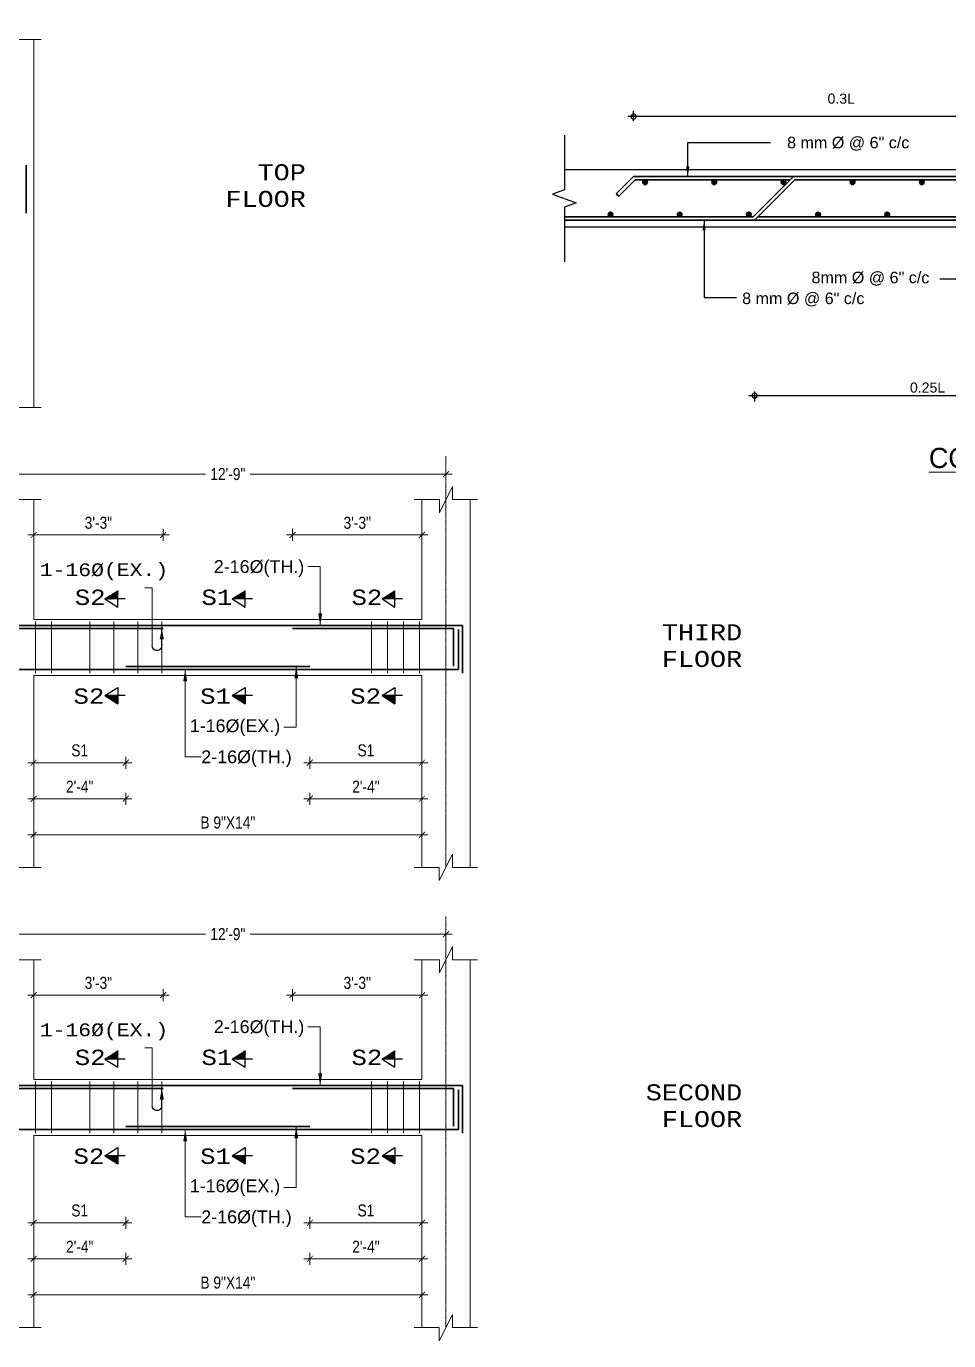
# Model space of a CAD drawing. Header units: inches. Extents: x -2812 to 9774, y -15726 to -746.
# Drawn here: x -1620 to -1159, y -11354 to -10697 of the extents above; entities that cross this region are included whole.
import ezdxf

# ---------------------------------------------------------------- set-up
doc = ezdxf.new("R2010")
doc.units = ezdxf.units.IN
doc.header["$LTSCALE"] = 17
doc.header["$MEASUREMENT"] = 0
for name, pattern in [('ACAD_ISO02W100', [15, 12, -3]), ('ACAD_ISO03W100', [30, 12, -18]), ('CENTER2', [1.125, 0.75, -0.125, 0.125, -0.125])]:
    doc.linetypes.add(name, pattern=pattern)
for name, color, linetype, lineweight in [('09 CONTINUITY', 7, 'Continuous', 9), ('15 CENTER', 113, 'CENTER2', 15), ('15 EXT BAR DIMENSION', 130, 'Continuous', 15), ('15 TEXT', 7, 'Continuous', 15), ('20 BEAM ELEVATION', 140, 'ACAD_ISO03W100', 20), ('20 BEAM SECTION ARROW', 7, 'ACAD_ISO02W100', 20), ('20 STIRRUPS', 137, 'Continuous', 20), ('25 BOT BAR', 12, 'Continuous', 25), ('30 EXTRABAR', 6, 'Continuous', 30), ('30 RENFORCEMENT', 12, 'Continuous', 30), ('MARK', 1, 'Continuous', 25), ('Rebar', 250, 'Continuous', 30), ('RINF', 4, 'Continuous', 25), ('TEXT', 231, 'Continuous', 20)]:
    doc.layers.add(name, color=color, linetype=linetype, lineweight=lineweight)
for name, color, linetype in [('border', 241, 'Continuous'), ('break line', 142, 'Continuous'), ('Dim', 1, 'Continuous')]:
    doc.layers.add(name, color=color, linetype=linetype)
doc.styles.add('1-12', font='arial.ttf', dxfattribs={"height": 1})
doc.styles.add('1-96', font='arial.ttf', dxfattribs={"height": 7})
doc.styles.add('ARIAL', font='arial.ttf')
doc.styles.add('CUNEW', font='cour.ttf')
doc.styles.add('ordinary', font='ARIALN.TTF')
doc.styles.add('TEX8', font='cour.ttf', dxfattribs={"width": 0.75})
doc.dimstyles.new('8 times', dxfattribs={"dimtxt": 7, "dimasz": 7, "dimexe": 4, "dimexo": 1, "dimgap": 2, "dimtad": 1, "dimdec": 0, "dimlfac": 0.125, "dimzin": 0, "dimdsep": 46, "dimlunit": 4, "dimtxsty": '1-96', "dimblk": 'DOTSMALL', "dimcen": 3, "dimdle": 4, "dimclrd": 256, "dimclre": 256, "dimclrt": 6, "dimadec": 0, "dimazin": 0, "dimtfac": 1, "dimtdec": 0, "dimtix": 1, "dimtofl": 0, "dimtmove": 1, "dimatfit": 3, "dimfxl": 3, "dimfxlon": 1, "dimtolj": 1, "dimtzin": 0, "dimlwd": -1, "dimlwe": -1, "dimarcsym": 0})
doc.dimstyles.new('SUREN 1', dxfattribs={"dimtxt": 0.75, "dimasz": 6, "dimexe": 1.5, "dimexo": 1.5, "dimgap": 1, "dimtad": 1, "dimdec": 1, "dimzin": 3, "dimdsep": 46, "dimlunit": 4, "dimtxsty": 'TEX8', "dimblk": 'ARCHTICK', "dimcen": 0.09375, "dimclrd": 1, "dimclre": 1, "dimclrt": 256, "dimadec": 0, "dimazin": 0, "dimtfac": 0.75, "dimtdec": 1, "dimtmove": 1, "dimatfit": 3, "dimfxl": 1, "dimtolj": 1, "dimtzin": 0, "dimlwd": 9, "dimlwe": 9, "dimarcsym": 0})
doc.dimstyles.new('SUREN 4', dxfattribs={"dimtxt": 4, "dimasz": 3, "dimexe": 3, "dimexo": 0, "dimgap": 3, "dimtad": 1, "dimdec": 0, "dimzin": 3, "dimdsep": 46, "dimlunit": 4, "dimtxsty": 'ordinary', "dimblk": 'ARCHTICK', "dimcen": 8, "dimdle": 3, "dimclrd": 1, "dimclre": 5, "dimclrt": 256, "dimadec": 3, "dimazin": 0, "dimtfac": 1, "dimtdec": 0, "dimtmove": 1, "dimatfit": 3, "dimfxl": 3, "dimfxlon": 1, "dimfrac": 1, "dimtolj": 1, "dimtzin": 0, "dimlwd": 5, "dimlwe": 5, "dimarcsym": 0})

# ---------------------------------------------------------------- blocks, each defined once
blk = doc.blocks.new('10 mm bar')
at = {"layer": 'Rebar'}
blk.add_hatch(color=256, dxfattribs=at).paths.add_polyline_path([(-0.2, 0, 1), (0.2, 0, 1)])
for q in [(-0.14, 0.14), (0, 0.2), (0.14, 0.14), (-0.2, 0), (-0.14, -0.14), (0.2, 0), (0, -0.2), (0.14, -0.14)]:
    blk.add_line((0, 0), q, dxfattribs=at)
blk.add_circle((0, 0), 0.2, dxfattribs=at)
blk = doc.blocks.new('_DotSmall')
at = {"color": 0, "const_width": 0.5}
blk.add_lwpolyline([(-0.0625, 0, 1), (0.0625, 0, 1)], format="xyb", close=True, dxfattribs=at)
blk = doc.blocks.new('*D240')
at = {"layer": 'Defpoints', "color": 0, "transparency": 16777216}
for p in [(68.27, 285.02), (356.38, 248.23), (68.27, 243.43)]:
    blk.add_point(p, dxfattribs=at)
at = {"layer": 'Dim', "transparency": 16777216}
for p, q in [((360.38, 285.02), (64.27, 285.02)), ((68.27, 282.02), (68.27, 289.02)), ((356.38, 282.02), (356.38, 289.02))]:
    blk.add_line(p, q, dxfattribs=at)
at = {"layer": 'Dim', "transparency": 16777216, "xscale": 7, "yscale": 7, "zscale": 7, "rotation": 180}
blk.add_blockref('_DotSmall', (68.27, 285.02), dxfattribs=at)
at = {"layer": 'Dim', "transparency": 16777216, "xscale": 7, "yscale": 7, "zscale": 7}
blk.add_blockref('_DotSmall', (356.38, 285.02), dxfattribs=at)
at = {"layer": 'Dim', "color": 6, "transparency": 16777216, "insert": (212.38, 297.41), "char_height": 7, "attachment_point": 5, "style": '1-96'}
blk.add_mtext('\\A1;0.3L', dxfattribs=at)
blk = doc.blocks.new('*D242')
at = {"layer": 'Defpoints', "color": 0, "transparency": 16777216}
for p in [(152.27, 216.23), (392.27, 136.23), (152.27, 91.33)]:
    blk.add_point(p, dxfattribs=at)
at = {"layer": 'Dim', "transparency": 16777216}
for p, q in [((396.27, 91.33), (148.27, 91.33)), ((152.27, 94.33), (152.27, 87.33)), ((392.27, 94.33), (392.27, 87.33))]:
    blk.add_line(p, q, dxfattribs=at)
at = {"layer": 'Dim', "transparency": 16777216, "xscale": 7, "yscale": 7, "zscale": 7, "rotation": 180}
blk.add_blockref('_DotSmall', (152.27, 91.33), dxfattribs=at)
at = {"layer": 'Dim', "transparency": 16777216, "xscale": 7, "yscale": 7, "zscale": 7}
blk.add_blockref('_DotSmall', (392.27, 91.33), dxfattribs=at)
at = {"layer": 'Dim', "color": 6, "transparency": 16777216, "insert": (272.27, 96.91), "char_height": 7, "attachment_point": 5, "style": '1-96'}
blk.add_mtext('\\A1;0.25L', dxfattribs=at)
blk = doc.blocks.new('_ArchTick')
at = {"color": 0, "linetype": 'ByBlock', "const_width": 0.15}
blk.add_lwpolyline([(-0.5, -0.5), (0.5, 0.5)], dxfattribs=at)
blk = doc.blocks.new('*D1205')
at = {"layer": 'Defpoints', "color": 0, "transparency": 16777216}
for p in [(15592.66, -9256.88), (15648.66, -9256.88), (15592.66, -9300.49)]:
    blk.add_point(p, dxfattribs=at)
at = {"layer": 'Dim', "color": 5, "lineweight": 5, "transparency": 16777216}
for p, q in [((15592.66, -9297.49), (15592.66, -9303.49)), ((15648.66, -9297.49), (15648.66, -9303.49))]:
    blk.add_line(p, q, dxfattribs=at)
at = {"layer": 'Dim', "color": 1, "lineweight": 5, "transparency": 16777216}
blk.add_line((15651.66, -9300.49), (15589.66, -9300.49), dxfattribs=at)
at = {"layer": 'Dim', "color": 1, "lineweight": 5, "transparency": 16777216, "xscale": 3, "yscale": 3, "zscale": 3, "rotation": 180}
blk.add_blockref('_ArchTick', (15592.66, -9300.49), dxfattribs=at)
at = {"layer": 'Dim', "color": 1, "lineweight": 5, "transparency": 16777216, "xscale": 3, "yscale": 3, "zscale": 3}
blk.add_blockref('_ArchTick', (15648.66, -9300.49), dxfattribs=at)
at = {"layer": 'Dim', "transparency": 16777216, "insert": (15620.66, -9294.38), "char_height": 6, "attachment_point": 5, "style": 'ordinary'}
blk.add_mtext('\\A1;S1', dxfattribs=at)
blk = doc.blocks.new('*D1206')
at = {"layer": 'Defpoints', "color": 0, "transparency": 16777216}
for p in [(15592.66, -9256.88), (15648.66, -9256.88), (15648.66, -9318.49)]:
    blk.add_point(p, dxfattribs=at)
at = {"layer": 'Dim', "color": 1, "lineweight": 5, "transparency": 16777216}
blk.add_line((15589.66, -9318.49), (15651.66, -9318.49), dxfattribs=at)
at = {"layer": 'Dim', "color": 5, "lineweight": 5, "transparency": 16777216}
for p, q in [((15592.66, -9315.49), (15592.66, -9321.49)), ((15648.66, -9315.49), (15648.66, -9321.49))]:
    blk.add_line(p, q, dxfattribs=at)
at = {"layer": 'Dim', "color": 1, "lineweight": 5, "transparency": 16777216, "xscale": 3, "yscale": 3, "zscale": 3, "rotation": 180}
blk.add_blockref('_ArchTick', (15592.66, -9318.49), dxfattribs=at)
at = {"layer": 'Dim', "color": 1, "lineweight": 5, "transparency": 16777216, "xscale": 3, "yscale": 3, "zscale": 3}
blk.add_blockref('_ArchTick', (15648.66, -9318.49), dxfattribs=at)
at = {"layer": 'Dim', "transparency": 16777216, "insert": (15620.66, -9312.47), "char_height": 6, "attachment_point": 5, "style": 'ordinary'}
blk.add_mtext('\\A1;2\'-4"', dxfattribs=at)
blk = doc.blocks.new('*D1209')
at = {"layer": 'Defpoints', "color": 0, "transparency": 16777216}
for p in [(15454.66, -9256.88), (15500.66, -9256.88), (15500.66, -9300.49)]:
    blk.add_point(p, dxfattribs=at)
at = {"layer": 'Dim', "color": 5, "lineweight": 5, "transparency": 16777216}
for p, q in [((15454.66, -9297.49), (15454.66, -9303.49)), ((15500.66, -9297.49), (15500.66, -9303.49))]:
    blk.add_line(p, q, dxfattribs=at)
at = {"layer": 'Dim', "color": 1, "lineweight": 5, "transparency": 16777216}
blk.add_line((15451.66, -9300.49), (15503.66, -9300.49), dxfattribs=at)
at = {"layer": 'Dim', "color": 1, "lineweight": 5, "transparency": 16777216, "xscale": 3, "yscale": 3, "zscale": 3, "rotation": 180}
blk.add_blockref('_ArchTick', (15454.66, -9300.49), dxfattribs=at)
at = {"layer": 'Dim', "color": 1, "lineweight": 5, "transparency": 16777216, "xscale": 3, "yscale": 3, "zscale": 3}
blk.add_blockref('_ArchTick', (15500.66, -9300.49), dxfattribs=at)
at = {"layer": 'Dim', "transparency": 16777216, "insert": (15477.66, -9294.38), "char_height": 6, "attachment_point": 5, "style": 'ordinary'}
blk.add_mtext('\\A1;S1', dxfattribs=at)
blk = doc.blocks.new('*D1210')
at = {"layer": 'Defpoints', "color": 0, "transparency": 16777216}
for p in [(15454.66, -9256.88), (15500.66, -9256.88), (15500.66, -9318.49)]:
    blk.add_point(p, dxfattribs=at)
at = {"layer": 'Dim', "color": 1, "lineweight": 5, "transparency": 16777216}
blk.add_line((15451.66, -9318.49), (15503.66, -9318.49), dxfattribs=at)
at = {"layer": 'Dim', "color": 5, "lineweight": 5, "transparency": 16777216}
for p, q in [((15454.66, -9315.49), (15454.66, -9321.49)), ((15500.66, -9315.49), (15500.66, -9321.49))]:
    blk.add_line(p, q, dxfattribs=at)
at = {"layer": 'Dim', "color": 1, "lineweight": 5, "transparency": 16777216, "xscale": 3, "yscale": 3, "zscale": 3, "rotation": 180}
blk.add_blockref('_ArchTick', (15454.66, -9318.49), dxfattribs=at)
at = {"layer": 'Dim', "color": 1, "lineweight": 5, "transparency": 16777216, "xscale": 3, "yscale": 3, "zscale": 3}
blk.add_blockref('_ArchTick', (15500.66, -9318.49), dxfattribs=at)
at = {"layer": 'Dim', "transparency": 16777216, "insert": (15477.66, -9312.47), "char_height": 6, "attachment_point": 5, "style": 'ordinary'}
blk.add_mtext('\\A1;2\'-4"', dxfattribs=at)
blk = doc.blocks.new('*D1213')
at = {"layer": 'Defpoints', "color": 0, "transparency": 16777216}
for p in [(15454.66, -9336.49), (15454.66, -9336.49), (15648.66, -9336.49)]:
    blk.add_point(p, dxfattribs=at)
at = {"layer": 'Dim', "color": 1, "lineweight": 5, "transparency": 16777216}
blk.add_line((15651.66, -9336.49), (15451.66, -9336.49), dxfattribs=at)
at = {"layer": 'Dim', "color": 5, "lineweight": 5, "transparency": 16777216}
for p, q in [((15454.66, -9336.49), (15454.66, -9333.49)), ((15648.66, -9336.49), (15648.66, -9333.49))]:
    blk.add_line(p, q, dxfattribs=at)
at = {"layer": 'Dim', "color": 1, "lineweight": 5, "transparency": 16777216, "xscale": 3, "yscale": 3, "zscale": 3, "rotation": 180}
blk.add_blockref('_ArchTick', (15454.66, -9336.49), dxfattribs=at)
at = {"layer": 'Dim', "color": 1, "lineweight": 5, "transparency": 16777216, "xscale": 3, "yscale": 3, "zscale": 3}
blk.add_blockref('_ArchTick', (15648.66, -9336.49), dxfattribs=at)
at = {"layer": 'Dim', "transparency": 16777216, "insert": (15551.66, -9330.42), "char_height": 6, "attachment_point": 5, "style": 'ordinary'}
blk.add_mtext('\\A1;B 9"X14"', dxfattribs=at)
blk = doc.blocks.new('A$C760A2D39')
at = {"layer": 'MARK', "color": 2}
blk.add_line((0.65, 1.5), (0.65, 6.92), dxfattribs=at)
blk.add_ellipse((2.15, 1.5), major_axis=(-1.06, 1.06), ratio=1, start_param=0.785398, end_param=3.926991, dxfattribs=at)
blk.add_solid([(1.3, 3.47), (0.65, 6.93), (0, 3.47)], dxfattribs=at)
blk = doc.blocks.new('A$C685A745A')
at = {"layer": '20 BEAM ELEVATION', "linetype": 'Continuous', "lineweight": 20, "ltscale": 10}
blk.add_lwpolyline([(3.65, 1.47), (3.65, 19.57), (5.96, 19.57)], dxfattribs=at)
at = {"layer": '20 BEAM SECTION ARROW', "color": 6, "linetype": 'Continuous'}
blk.add_blockref('A$C760A2D39', (0, -0.01), dxfattribs=at)
blk = doc.blocks.new('*D1194')
at = {"layer": 'Defpoints', "color": 0, "transparency": 16777216}
for p in [(15583.99, -9186.71), (15583.99, -9233.39, 0), (15648.66, -9228.88)]:
    blk.add_point(p, dxfattribs=at)
at = {"layer": 'Dim', "color": 1, "lineweight": 5, "transparency": 16777216}
blk.add_line((15651.66, -9186.71), (15580.99, -9186.71), dxfattribs=at)
at = {"layer": 'Dim', "color": 5, "lineweight": 5, "transparency": 16777216}
for p, q in [((15583.99, -9189.71), (15583.99, -9183.71)), ((15648.66, -9189.71), (15648.66, -9183.71))]:
    blk.add_line(p, q, dxfattribs=at)
at = {"layer": 'Dim', "color": 1, "lineweight": 5, "transparency": 16777216, "xscale": 3, "yscale": 3, "zscale": 3, "rotation": 180}
blk.add_blockref('_ArchTick', (15583.99, -9186.71), dxfattribs=at)
at = {"layer": 'Dim', "color": 1, "lineweight": 5, "transparency": 16777216, "xscale": 3, "yscale": 3, "zscale": 3}
blk.add_blockref('_ArchTick', (15648.66, -9186.71), dxfattribs=at)
at = {"layer": 'Dim', "transparency": 16777216, "insert": (15616.32, -9180.65), "char_height": 6, "attachment_point": 5, "style": 'ordinary'}
blk.add_mtext('\\A1;3\'-3"', dxfattribs=at)
blk = doc.blocks.new('*D1195')
at = {"layer": 'Defpoints', "color": 0, "transparency": 16777216}
for p in [(15454.66, -9186.71), (15454.66, -9233.39, 0), (15519.32, -9228.88)]:
    blk.add_point(p, dxfattribs=at)
at = {"layer": 'Dim', "color": 1, "lineweight": 5, "transparency": 16777216}
blk.add_line((15522.32, -9186.71), (15451.66, -9186.71), dxfattribs=at)
at = {"layer": 'Dim', "color": 5, "lineweight": 5, "transparency": 16777216}
for p, q in [((15454.66, -9189.71), (15454.66, -9183.71)), ((15519.32, -9189.71), (15519.32, -9183.71))]:
    blk.add_line(p, q, dxfattribs=at)
at = {"layer": 'Dim', "color": 1, "lineweight": 5, "transparency": 16777216, "xscale": 3, "yscale": 3, "zscale": 3, "rotation": 180}
blk.add_blockref('_ArchTick', (15454.66, -9186.71), dxfattribs=at)
at = {"layer": 'Dim', "color": 1, "lineweight": 5, "transparency": 16777216, "xscale": 3, "yscale": 3, "zscale": 3}
blk.add_blockref('_ArchTick', (15519.32, -9186.71), dxfattribs=at)
at = {"layer": 'Dim', "transparency": 16777216, "insert": (15486.99, -9180.65), "char_height": 6, "attachment_point": 5, "style": 'ordinary'}
blk.add_mtext('\\A1;3\'-3"', dxfattribs=at)
blk = doc.blocks.new('*D1220')
at = {"layer": 'Defpoints', "color": 0, "transparency": 16777216}
for p in [(15592.66, -9026.99), (15648.66, -9026.99), (15592.66, -9070.6)]:
    blk.add_point(p, dxfattribs=at)
at = {"layer": 'Dim', "color": 5, "lineweight": 5, "transparency": 16777216}
for p, q in [((15592.66, -9067.6), (15592.66, -9073.6)), ((15648.66, -9067.6), (15648.66, -9073.6))]:
    blk.add_line(p, q, dxfattribs=at)
at = {"layer": 'Dim', "color": 1, "lineweight": 5, "transparency": 16777216}
blk.add_line((15651.66, -9070.6), (15589.66, -9070.6), dxfattribs=at)
at = {"layer": 'Dim', "color": 1, "lineweight": 5, "transparency": 16777216, "xscale": 3, "yscale": 3, "zscale": 3, "rotation": 180}
blk.add_blockref('_ArchTick', (15592.66, -9070.6), dxfattribs=at)
at = {"layer": 'Dim', "color": 1, "lineweight": 5, "transparency": 16777216, "xscale": 3, "yscale": 3, "zscale": 3}
blk.add_blockref('_ArchTick', (15648.66, -9070.6), dxfattribs=at)
at = {"layer": 'Dim', "transparency": 16777216, "insert": (15620.66, -9064.49), "char_height": 6, "attachment_point": 5, "style": 'ordinary'}
blk.add_mtext('\\A1;S1', dxfattribs=at)
blk = doc.blocks.new('*D1221')
at = {"layer": 'Defpoints', "color": 0, "transparency": 16777216}
for p in [(15592.66, -9026.99), (15648.66, -9026.99), (15648.66, -9088.6)]:
    blk.add_point(p, dxfattribs=at)
at = {"layer": 'Dim', "color": 1, "lineweight": 5, "transparency": 16777216}
blk.add_line((15589.66, -9088.6), (15651.66, -9088.6), dxfattribs=at)
at = {"layer": 'Dim', "color": 5, "lineweight": 5, "transparency": 16777216}
for p, q in [((15592.66, -9085.6), (15592.66, -9091.6)), ((15648.66, -9085.6), (15648.66, -9091.6))]:
    blk.add_line(p, q, dxfattribs=at)
at = {"layer": 'Dim', "color": 1, "lineweight": 5, "transparency": 16777216, "xscale": 3, "yscale": 3, "zscale": 3, "rotation": 180}
blk.add_blockref('_ArchTick', (15592.66, -9088.6), dxfattribs=at)
at = {"layer": 'Dim', "color": 1, "lineweight": 5, "transparency": 16777216, "xscale": 3, "yscale": 3, "zscale": 3}
blk.add_blockref('_ArchTick', (15648.66, -9088.6), dxfattribs=at)
at = {"layer": 'Dim', "transparency": 16777216, "insert": (15620.66, -9082.59), "char_height": 6, "attachment_point": 5, "style": 'ordinary'}
blk.add_mtext('\\A1;2\'-4"', dxfattribs=at)
blk = doc.blocks.new('*D1224')
at = {"layer": 'Defpoints', "color": 0, "transparency": 16777216}
for p in [(15454.66, -9026.99), (15500.66, -9026.99), (15500.66, -9070.6)]:
    blk.add_point(p, dxfattribs=at)
at = {"layer": 'Dim', "color": 5, "lineweight": 5, "transparency": 16777216}
for p, q in [((15454.66, -9067.6), (15454.66, -9073.6)), ((15500.66, -9067.6), (15500.66, -9073.6))]:
    blk.add_line(p, q, dxfattribs=at)
at = {"layer": 'Dim', "color": 1, "lineweight": 5, "transparency": 16777216}
blk.add_line((15451.66, -9070.6), (15503.66, -9070.6), dxfattribs=at)
at = {"layer": 'Dim', "color": 1, "lineweight": 5, "transparency": 16777216, "xscale": 3, "yscale": 3, "zscale": 3, "rotation": 180}
blk.add_blockref('_ArchTick', (15454.66, -9070.6), dxfattribs=at)
at = {"layer": 'Dim', "color": 1, "lineweight": 5, "transparency": 16777216, "xscale": 3, "yscale": 3, "zscale": 3}
blk.add_blockref('_ArchTick', (15500.66, -9070.6), dxfattribs=at)
at = {"layer": 'Dim', "transparency": 16777216, "insert": (15477.66, -9064.49), "char_height": 6, "attachment_point": 5, "style": 'ordinary'}
blk.add_mtext('\\A1;S1', dxfattribs=at)
blk = doc.blocks.new('*D1225')
at = {"layer": 'Defpoints', "color": 0, "transparency": 16777216}
for p in [(15454.66, -9026.99), (15500.66, -9026.99), (15500.66, -9088.6)]:
    blk.add_point(p, dxfattribs=at)
at = {"layer": 'Dim', "color": 1, "lineweight": 5, "transparency": 16777216}
blk.add_line((15451.66, -9088.6), (15503.66, -9088.6), dxfattribs=at)
at = {"layer": 'Dim', "color": 5, "lineweight": 5, "transparency": 16777216}
for p, q in [((15454.66, -9085.6), (15454.66, -9091.6)), ((15500.66, -9085.6), (15500.66, -9091.6))]:
    blk.add_line(p, q, dxfattribs=at)
at = {"layer": 'Dim', "color": 1, "lineweight": 5, "transparency": 16777216, "xscale": 3, "yscale": 3, "zscale": 3, "rotation": 180}
blk.add_blockref('_ArchTick', (15454.66, -9088.6), dxfattribs=at)
at = {"layer": 'Dim', "color": 1, "lineweight": 5, "transparency": 16777216, "xscale": 3, "yscale": 3, "zscale": 3}
blk.add_blockref('_ArchTick', (15500.66, -9088.6), dxfattribs=at)
at = {"layer": 'Dim', "transparency": 16777216, "insert": (15477.66, -9082.59), "char_height": 6, "attachment_point": 5, "style": 'ordinary'}
blk.add_mtext('\\A1;2\'-4"', dxfattribs=at)
blk = doc.blocks.new('*D1228')
at = {"layer": 'Defpoints', "color": 0, "transparency": 16777216}
for p in [(15454.66, -9106.6), (15454.66, -9106.6), (15648.66, -9106.6)]:
    blk.add_point(p, dxfattribs=at)
at = {"layer": 'Dim', "color": 1, "lineweight": 5, "transparency": 16777216}
blk.add_line((15651.66, -9106.6), (15451.66, -9106.6), dxfattribs=at)
at = {"layer": 'Dim', "color": 5, "lineweight": 5, "transparency": 16777216}
for p, q in [((15454.66, -9106.6), (15454.66, -9103.6)), ((15648.66, -9106.6), (15648.66, -9103.6))]:
    blk.add_line(p, q, dxfattribs=at)
at = {"layer": 'Dim', "color": 1, "lineweight": 5, "transparency": 16777216, "xscale": 3, "yscale": 3, "zscale": 3, "rotation": 180}
blk.add_blockref('_ArchTick', (15454.66, -9106.6), dxfattribs=at)
at = {"layer": 'Dim', "color": 1, "lineweight": 5, "transparency": 16777216, "xscale": 3, "yscale": 3, "zscale": 3}
blk.add_blockref('_ArchTick', (15648.66, -9106.6), dxfattribs=at)
at = {"layer": 'Dim', "transparency": 16777216, "insert": (15551.66, -9100.53), "char_height": 6, "attachment_point": 5, "style": 'ordinary'}
blk.add_mtext('\\A1;B 9"X14"', dxfattribs=at)
blk = doc.blocks.new('*D1251')
at = {"layer": 'Defpoints', "color": 0, "transparency": 16777216}
for p in [(15583.99, -8956.82), (15583.99, -9003.5, 0), (15648.66, -8998.99)]:
    blk.add_point(p, dxfattribs=at)
at = {"layer": 'Dim', "color": 1, "lineweight": 5, "transparency": 16777216}
blk.add_line((15651.66, -8956.82), (15580.99, -8956.82), dxfattribs=at)
at = {"layer": 'Dim', "color": 5, "lineweight": 5, "transparency": 16777216}
for p, q in [((15583.99, -8959.82), (15583.99, -8953.82)), ((15648.66, -8959.82), (15648.66, -8953.82))]:
    blk.add_line(p, q, dxfattribs=at)
at = {"layer": 'Dim', "color": 1, "lineweight": 5, "transparency": 16777216, "xscale": 3, "yscale": 3, "zscale": 3, "rotation": 180}
blk.add_blockref('_ArchTick', (15583.99, -8956.82), dxfattribs=at)
at = {"layer": 'Dim', "color": 1, "lineweight": 5, "transparency": 16777216, "xscale": 3, "yscale": 3, "zscale": 3}
blk.add_blockref('_ArchTick', (15648.66, -8956.82), dxfattribs=at)
at = {"layer": 'Dim', "transparency": 16777216, "insert": (15616.32, -8950.76), "char_height": 6, "attachment_point": 5, "style": 'ordinary'}
blk.add_mtext('\\A1;3\'-3"', dxfattribs=at)
blk = doc.blocks.new('*D1252')
at = {"layer": 'Defpoints', "color": 0, "transparency": 16777216}
for p in [(15454.66, -8956.82), (15454.66, -9003.5, 0), (15519.32, -8998.99)]:
    blk.add_point(p, dxfattribs=at)
at = {"layer": 'Dim', "color": 1, "lineweight": 5, "transparency": 16777216}
blk.add_line((15522.32, -8956.82), (15451.66, -8956.82), dxfattribs=at)
at = {"layer": 'Dim', "color": 5, "lineweight": 5, "transparency": 16777216}
for p, q in [((15454.66, -8959.82), (15454.66, -8953.82)), ((15519.32, -8959.82), (15519.32, -8953.82))]:
    blk.add_line(p, q, dxfattribs=at)
at = {"layer": 'Dim', "color": 1, "lineweight": 5, "transparency": 16777216, "xscale": 3, "yscale": 3, "zscale": 3, "rotation": 180}
blk.add_blockref('_ArchTick', (15454.66, -8956.82), dxfattribs=at)
at = {"layer": 'Dim', "color": 1, "lineweight": 5, "transparency": 16777216, "xscale": 3, "yscale": 3, "zscale": 3}
blk.add_blockref('_ArchTick', (15519.32, -8956.82), dxfattribs=at)
at = {"layer": 'Dim', "transparency": 16777216, "insert": (15486.99, -8950.76), "char_height": 6, "attachment_point": 5, "style": 'ordinary'}
blk.add_mtext('\\A1;3\'-3"', dxfattribs=at)
blk = doc.blocks.new('*D1448')
at = {"layer": 'Defpoints', "color": 0, "transparency": 16777216}
for p in [(15442.66, -9147.4), (15660.66, -9147.4), (15660.66, -9156.3)]:
    blk.add_point(p, dxfattribs=at)
at = {"layer": 'Dim', "color": 5, "lineweight": 5, "transparency": 16777216}
for p, q in [((15442.66, -9153.3), (15442.66, -9159.3)), ((15660.66, -9153.3), (15660.66, -9159.3))]:
    blk.add_line(p, q, dxfattribs=at)
at = {"layer": 'Dim', "color": 1, "lineweight": 5, "transparency": 16777216}
for p, q in [((15439.66, -9156.3), (15540.43, -9156.3)), ((15663.66, -9156.3), (15562.88, -9156.3))]:
    blk.add_line(p, q, dxfattribs=at)
at = {"layer": 'Dim', "color": 1, "lineweight": 5, "transparency": 16777216, "xscale": 3, "yscale": 3, "zscale": 3, "rotation": 180}
blk.add_blockref('_ArchTick', (15442.66, -9156.3), dxfattribs=at)
at = {"layer": 'Dim', "color": 1, "lineweight": 5, "transparency": 16777216, "xscale": 3, "yscale": 3, "zscale": 3}
blk.add_blockref('_ArchTick', (15660.66, -9156.3), dxfattribs=at)
at = {"layer": 'Dim', "transparency": 16777216, "insert": (15551.66, -9156.3), "char_height": 6, "attachment_point": 5, "style": 'ordinary'}
blk.add_mtext('\\A1;12\'-9"', dxfattribs=at)
blk = doc.blocks.new('*D1450')
at = {"layer": 'Defpoints', "color": 0, "transparency": 16777216}
for p in [(15442.66, -8917.51), (15660.66, -8917.51), (15660.66, -8926.41)]:
    blk.add_point(p, dxfattribs=at)
at = {"layer": 'Dim', "color": 5, "lineweight": 5, "transparency": 16777216}
for p, q in [((15442.66, -8923.41), (15442.66, -8929.41)), ((15660.66, -8923.41), (15660.66, -8929.41))]:
    blk.add_line(p, q, dxfattribs=at)
at = {"layer": 'Dim', "color": 1, "lineweight": 5, "transparency": 16777216}
for p, q in [((15439.66, -8926.41), (15540.43, -8926.41)), ((15663.66, -8926.41), (15562.88, -8926.41))]:
    blk.add_line(p, q, dxfattribs=at)
at = {"layer": 'Dim', "color": 1, "lineweight": 5, "transparency": 16777216, "xscale": 3, "yscale": 3, "zscale": 3, "rotation": 180}
blk.add_blockref('_ArchTick', (15442.66, -8926.41), dxfattribs=at)
at = {"layer": 'Dim', "color": 1, "lineweight": 5, "transparency": 16777216, "xscale": 3, "yscale": 3, "zscale": 3}
blk.add_blockref('_ArchTick', (15660.66, -8926.41), dxfattribs=at)
at = {"layer": 'Dim', "transparency": 16777216, "insert": (15551.66, -8926.41), "char_height": 6, "attachment_point": 5, "style": 'ordinary'}
blk.add_mtext('\\A1;12\'-9"', dxfattribs=at)
blk = doc.blocks.new('middle slab')
at = {"layer": 'border'}
for p, q in [((20.27, 248.23), (764.5, 248.23)), ((356.27, 208.23), (20.27, 208.23))]:
    blk.add_line(p, q, dxfattribs=at)
at = {"layer": 'break line'}
blk.add_lwpolyline([(20.27, 272.23), (20.27, 234.23), (12.02, 231.23), (28.51, 225.23), (20.27, 222.23), (20.27, 184.23)], dxfattribs=at)
at = {"layer": 'Rebar'}
for p, q in [((68.27, 243.43), (56.25, 231.41)), ((69.26, 241.03), (57.95, 229.71)), ((68.27, 243.43), (716.27, 243.43)), ((69.26, 241.03), (176.87, 241.03)), ((151.27, 215.43), (179.27, 243.43)), ((152.27, 213.03), (180.27, 241.03)), ((180.27, 241.03), (604.27, 241.03)), ((57.95, 229.71), (56.25, 231.41)), ((151.27, 215.43), (20.27, 215.43)), ((20.27, 213.03), (764.5, 213.03)), ((629.87, 215.43), (154.67, 215.43))]:
    blk.add_line(p, q, dxfattribs=at)
at = {"layer": 'Rebar', "xscale": 8, "yscale": 8, "zscale": 8}
for p in [(76.27, 239.43), (124.27, 239.43), (172.27, 239.43), (220.27, 239.43), (268.27, 239.43), (52.27, 217.03), (100.27, 217.03), (148.27, 217.03), (196.27, 217.03), (244.27, 217.03)]:
    blk.add_blockref('10 mm bar', p, dxfattribs=at)
at = {"layer": 'TEXT', "char_height": 8, "width": 139.2248, "style": '1-12'}
for s, insert, attachment_point in [('8 mm %%C @ 6" c/c', (217.2, 261.39), 8), ('8mm %%C @ 6" c/c', (232.63, 177.33), 2), ('8 mm %%C @ 6" c/c', (186.03, 162.88), 2)]:
    blk.add_mtext(s, dxfattribs=dict(at, insert=insert, attachment_point=attachment_point))
at = {"layer": 'TEXT', "insert": (397.53, 17.59), "char_height": 14, "width": 371.3549, "attachment_point": 8}
blk.add_mtext('{\\LCONTINEOUS SLAB DETAIL\\PSCALE 1" = 1\'-0"}', dxfattribs=at)
at = {"layer": 'Dim'}
dim = blk.add_linear_dim(base=(68.27, 285.02), p1=(356.38, 248.23), p2=(68.27, 243.43), angle=180, text='0.3L', dimstyle='8 times', dxfattribs=at)
dim.commit()
dim.dimension.update_dxf_attribs({"geometry": '*D240', "text_midpoint": (212.38, 291.84), "dimtype": 128})
dim = blk.add_linear_dim(base=(152.27, 91.33), p1=(392.27, 136.23), p2=(152.27, 216.23), angle=180, text='0.25L', dimstyle='8 times', dxfattribs=at)
dim.commit()
dim.dimension.update_dxf_attribs({"geometry": '*D242', "text_midpoint": (272.27, 96.91)})
for points in [[(105.87, 243.43), (105.87, 267.14), (163.3, 267.14)], [(117.2, 213.03), (117.2, 159.47), (139.6, 159.47)], [(292.27, 215.43), (302.16, 172.26), (280.8, 172.26)]]:
    blk.add_leader(points, dimstyle='8 times', dxfattribs=at)
blk = doc.blocks.new('BS2')
at = {"layer": 'RINF'}
h = blk.add_hatch(dxfattribs=at)
h.set_pattern_fill('ANSI31', color=1, scale=0.029257, style=0)
h.set_pattern_definition([(135.000000013, (-53957.1178443, -24377.4169303), (0.00271529004177, 0.00271529004057), [])])
h.paths.add_polyline_path([(15496.68, -8984.69), (15490.28, -8988.78), (15496.68, -8988.78)])
h = blk.add_hatch(dxfattribs=at)
h.set_pattern_fill('ANSI31', color=1, scale=0.029257, style=0)
h.set_pattern_definition([(135.000000013, (-54020.7517822, -24377.4169303), (0.00271529004177, 0.00271529004057), [])])
h.paths.add_polyline_path([(15560.32, -8984.69), (15553.91, -8988.78), (15560.32, -8988.78)])
h = blk.add_hatch(dxfattribs=at)
h.set_pattern_fill('ANSI31', color=1, scale=0.029257, style=0)
h.set_pattern_definition([(135.000000013, (-54095.5920435, -24377.4169303), (0.00271529004177, 0.00271529004057), [])])
h.paths.add_polyline_path([(15635.16, -8984.69), (15628.75, -8988.78), (15635.16, -8988.78)])
h = blk.add_hatch(dxfattribs=at)
h.set_pattern_fill('ANSI31', color=1, scale=1.6, style=0)
h.set_pattern_definition([(135.000000013, (-3779030.72824, -826170.23744), (0.148492424155, 0.148492424089), [])])
h.paths.add_polyline_path([(15496.68, -9041.18), (15490.28, -9037.09), (15496.68, -9037.09)])
h = blk.add_hatch(dxfattribs=at)
h.set_pattern_fill('ANSI31', color=1, scale=1.6, style=0)
h.set_pattern_definition([(135.000000013, (-3779094.36218, -826170.23744), (0.148492424155, 0.148492424089), [])])
h.paths.add_polyline_path([(15560.32, -9041.18), (15553.91, -9037.09), (15560.32, -9037.09)])
h = blk.add_hatch(dxfattribs=at)
h.set_pattern_fill('ANSI31', color=1, scale=1.6, style=0)
h.set_pattern_definition([(135.000000013, (-3779169.20244, -826170.23744), (0.148492424155, 0.148492424089), [])])
h.paths.add_polyline_path([(15635.16, -9041.18), (15628.75, -9037.09), (15635.16, -9037.09)])
h = blk.add_hatch(dxfattribs=at)
h.set_pattern_fill('ANSI31', color=1, scale=0.029257, style=0)
h.set_pattern_definition([(135.000000013, (-53957.1178443, -24607.3065538), (0.00271529004177, 0.00271529004057), [])])
h.paths.add_polyline_path([(15496.68, -9214.58), (15490.28, -9218.67), (15496.68, -9218.67)])
h = blk.add_hatch(dxfattribs=at)
h.set_pattern_fill('ANSI31', color=1, scale=0.029257, style=0)
h.set_pattern_definition([(135.000000013, (-54020.7517822, -24607.3065538), (0.00271529004177, 0.00271529004057), [])])
h.paths.add_polyline_path([(15560.32, -9214.58), (15553.91, -9218.67), (15560.32, -9218.67)])
h = blk.add_hatch(dxfattribs=at)
h.set_pattern_fill('ANSI31', color=1, scale=0.029257, style=0)
h.set_pattern_definition([(135.000000013, (-54095.5920435, -24607.3065538), (0.00271529004177, 0.00271529004057), [])])
h.paths.add_polyline_path([(15635.16, -9214.58), (15628.75, -9218.67), (15635.16, -9218.67)])
h = blk.add_hatch(dxfattribs=at)
h.set_pattern_fill('ANSI31', color=1, scale=1.6, style=0)
h.set_pattern_definition([(135.000000013, (-3779030.72824, -826400.12706), (0.148492424155, 0.148492424089), [])])
h.paths.add_polyline_path([(15496.68, -9271.07), (15490.28, -9266.98), (15496.68, -9266.98)])
h = blk.add_hatch(dxfattribs=at)
h.set_pattern_fill('ANSI31', color=1, scale=1.6, style=0)
h.set_pattern_definition([(135.000000013, (-3779094.36218, -826400.12706), (0.148492424155, 0.148492424089), [])])
h.paths.add_polyline_path([(15560.32, -9271.07), (15553.91, -9266.98), (15560.32, -9266.98)])
h = blk.add_hatch(dxfattribs=at)
h.set_pattern_fill('ANSI31', color=1, scale=1.6, style=0)
h.set_pattern_definition([(135.000000013, (-3779169.20244, -826400.12706), (0.148492424155, 0.148492424089), [])])
h.paths.add_polyline_path([(15635.16, -9271.07), (15628.75, -9266.98), (15635.16, -9266.98)])
at = {"layer": '09 CONTINUITY', "color": 2, "lineweight": 5, "ltscale": 25}
for points in [[(15458.38, -8709.27), (15445.87, -8709.27), (15445.87, -8702.64), (15439.34, -8715.82), (15439.34, -8709.27), (15426.76, -8709.27)], [(15458.33, -8893.1), (15445.83, -8893.1), (15445.83, -8886.47), (15439.29, -8899.65), (15439.29, -8893.1), (15426.71, -8893.1)], [(15458.38, -8939.16), (15445.87, -8939.16), (15445.87, -8932.53), (15439.34, -8945.71), (15439.34, -8939.16), (15426.76, -8939.16)], [(15676.38, -8939.16), (15663.87, -8939.16), (15663.87, -8932.53), (15657.34, -8945.71), (15657.34, -8939.16), (15644.76, -8939.16)], [(15458.33, -9122.99), (15445.83, -9122.99), (15445.83, -9116.36), (15439.29, -9129.54), (15439.29, -9122.99), (15426.71, -9122.99)], [(15676.33, -9122.99), (15663.83, -9122.99), (15663.83, -9116.36), (15657.29, -9129.54), (15657.29, -9122.99), (15644.71, -9122.99)], [(15458.38, -9169.05), (15445.87, -9169.05), (15445.87, -9162.42), (15439.34, -9175.6), (15439.34, -9169.05), (15426.76, -9169.05)], [(15676.38, -9169.05), (15663.87, -9169.05), (15663.87, -9162.42), (15657.34, -9175.6), (15657.34, -9169.05), (15644.76, -9169.05)], [(15458.33, -9352.88), (15445.83, -9352.88), (15445.83, -9346.25), (15439.29, -9359.43), (15439.29, -9352.88), (15426.71, -9352.88)], [(15676.33, -9352.88), (15663.83, -9352.88), (15663.83, -9346.25), (15657.29, -9359.43), (15657.29, -9352.88), (15644.71, -9352.88)]]:
    blk.add_lwpolyline(points, dxfattribs=at)
at = {"layer": '15 CENTER', "ltscale": 0.05}
for p, q in [((15660.66, -8917.51), (15660.66, -9122.75)), ((15660.66, -9147.4), (15660.66, -9352.64))]:
    blk.add_line(p, q, dxfattribs=at)
at = {"layer": '20 BEAM ELEVATION', "linetype": 'ByBlock', "ltscale": 20}
for p, q in [((15454.66, -8709.27), (15454.66, -8797.1)), ((15454.66, -8797.1), (15454.66, -8893.1)), ((15454.66, -8939.16), (15454.66, -8998.99)), ((15648.66, -8939.16), (15648.66, -8998.99)), ((15672.66, -8939.16), (15672.66, -9026.99)), ((15648.66, -8998.99), (15454.66, -8998.99)), ((15454.66, -9026.99), (15454.66, -9122.99)), ((15648.66, -9026.99), (15454.66, -9026.99)), ((15648.66, -9026.99), (15648.66, -9122.99)), ((15672.66, -9026.99), (15672.66, -9122.99)), ((15454.66, -9169.05), (15454.66, -9228.88)), ((15648.66, -9169.05), (15648.66, -9228.88)), ((15672.66, -9169.05), (15672.66, -9256.88)), ((15648.66, -9228.88), (15454.66, -9228.88)), ((15454.66, -9256.88), (15454.66, -9352.88)), ((15648.66, -9256.88), (15454.66, -9256.88)), ((15648.66, -9256.88), (15648.66, -9352.88)), ((15672.66, -9256.88), (15672.66, -9352.88))]:
    blk.add_line(p, q, dxfattribs=at)
at = {"layer": '20 STIRRUPS'}
for p, q in [((15455.54, -9000.05), (15455.54, -9025.83)), ((15463.54, -9000.05), (15463.54, -9025.83)), ((15482.67, -9000.05), (15482.67, -9025.83)), ((15494.67, -9000.05), (15494.67, -9025.83)), ((15506.67, -9000.05), (15506.67, -9025.83)), ((15518.67, -9000.05), (15518.67, -9025.83)), ((15623.47, -9000.05), (15623.47, -9025.83)), ((15631.47, -9000.05), (15631.47, -9025.83)), ((15639.47, -9000.05), (15639.47, -9025.83)), ((15647.47, -9000.05), (15647.47, -9025.83)), ((15455.54, -9229.94), (15455.54, -9255.71)), ((15463.54, -9229.94), (15463.54, -9255.71)), ((15482.67, -9229.94), (15482.67, -9255.71)), ((15494.67, -9229.94), (15494.67, -9255.71)), ((15506.67, -9229.94), (15506.67, -9255.71)), ((15518.67, -9229.94), (15518.67, -9255.71)), ((15623.47, -9229.94), (15623.47, -9255.71)), ((15631.47, -9229.94), (15631.47, -9255.71)), ((15639.47, -9229.94), (15639.47, -9255.71)), ((15647.47, -9229.94), (15647.47, -9255.71))]:
    blk.add_line(p, q, dxfattribs=at)
at = {"layer": '30 EXTRABAR', "lineweight": 30, "ltscale": 0.75}
for p, q in [((15664.39, -9003.5, 0), (15664.39, -9022.31, 0)), ((15592.66, -9022.52), (15500.66, -9022.53)), ((15664.39, -9233.39, 0), (15664.39, -9252.2, 0)), ((15592.66, -9252.41), (15500.66, -9252.42))]:
    blk.add_line(p, q, dxfattribs=at)
at = {"layer": '30 EXTRABAR', "lineweight": 30, "ltscale": 0.75, "elevation": 0, "flags": 128}
for points in [[(15519.32, -9003.49), (15377.54, -9003.51)], [(15664.39, -9003.5), (15583.99, -9003.5)], [(15519.32, -9233.38), (15377.54, -9233.4)], [(15664.39, -9233.39), (15583.99, -9233.39)]]:
    blk.add_lwpolyline(points, dxfattribs=at)
at = {"layer": '30 RENFORCEMENT', "lineweight": 30, "ltscale": 0.75}
for p, q in [((15450.97, -8772.1), (15450.97, -8795.94)), ((15450.97, -8772.18), (15450.97, -8790.44)), ((15668.97, -9002.02), (15250.66, -9002.04, 0)), ((15666.97, -9004.12), (15666.97, -9023.99)), ((15668.97, -9001.99), (15668.97, -9025.83)), ((15668.97, -9002.07), (15668.97, -9020.33)), ((15666.97, -9023.99), (15250.66, -9024.01, 0)), ((15668.97, -9231.91), (15250.66, -9231.93, 0)), ((15666.97, -9234.01), (15666.97, -9253.88)), ((15668.97, -9231.88), (15668.97, -9255.72)), ((15668.97, -9231.96), (15668.97, -9250.22)), ((15666.97, -9253.88), (15250.66, -9253.9, 0))]:
    blk.add_line(p, q, dxfattribs=at)
at = {"layer": 'RINF', "color": 1}
for p, q in [((15490.28, -8988.78), (15496.68, -8984.69)), ((15496.68, -8992.87), (15496.68, -8984.69)), ((15553.91, -8988.78), (15560.32, -8984.69)), ((15560.32, -8992.87), (15560.32, -8984.69)), ((15628.75, -8988.78), (15635.16, -8984.69)), ((15635.16, -8992.87), (15635.16, -8984.69)), ((15500.42, -8988.78), (15490.28, -8988.78)), ((15490.28, -8988.78), (15496.68, -8992.87)), ((15564.06, -8988.78), (15553.91, -8988.78)), ((15553.91, -8988.78), (15560.32, -8992.87)), ((15638.9, -8988.78), (15628.75, -8988.78)), ((15628.75, -8988.78), (15635.16, -8992.87)), ((15490.28, -9037.09, 0), (15496.68, -9033, 0)), ((15500.42, -9037.09, 0), (15490.28, -9037.09, 0)), ((15490.28, -9037.09, 0), (15496.68, -9041.18, 0)), ((15496.68, -9033, 0), (15496.68, -9041.18, 0)), ((15553.91, -9037.09, 0), (15560.32, -9033, 0)), ((15564.06, -9037.09, 0), (15553.91, -9037.09, 0)), ((15553.91, -9037.09, 0), (15560.32, -9041.18, 0)), ((15560.32, -9033, 0), (15560.32, -9041.18, 0)), ((15628.75, -9037.09, 0), (15635.16, -9033, 0)), ((15638.9, -9037.09, 0), (15628.75, -9037.09, 0)), ((15628.75, -9037.09, 0), (15635.16, -9041.18, 0)), ((15635.16, -9033, 0), (15635.16, -9041.18, 0)), ((15490.28, -9218.67), (15496.68, -9214.58)), ((15496.68, -9222.76), (15496.68, -9214.58)), ((15553.91, -9218.67), (15560.32, -9214.58)), ((15560.32, -9222.76), (15560.32, -9214.58)), ((15628.75, -9218.67), (15635.16, -9214.58)), ((15635.16, -9222.76), (15635.16, -9214.58)), ((15500.42, -9218.67), (15490.28, -9218.67)), ((15490.28, -9218.67), (15496.68, -9222.76)), ((15564.06, -9218.67), (15553.91, -9218.67)), ((15553.91, -9218.67), (15560.32, -9222.76)), ((15638.9, -9218.67), (15628.75, -9218.67)), ((15628.75, -9218.67), (15635.16, -9222.76)), ((15490.28, -9266.98, 0), (15496.68, -9262.89, 0)), ((15500.42, -9266.98, 0), (15490.28, -9266.98, 0)), ((15490.28, -9266.98, 0), (15496.68, -9271.07, 0)), ((15496.68, -9262.89, 0), (15496.68, -9271.07, 0)), ((15553.91, -9266.98, 0), (15560.32, -9262.89, 0)), ((15564.06, -9266.98, 0), (15553.91, -9266.98, 0)), ((15553.91, -9266.98, 0), (15560.32, -9271.07, 0)), ((15560.32, -9262.89, 0), (15560.32, -9271.07, 0)), ((15628.75, -9266.98, 0), (15635.16, -9262.89, 0)), ((15638.9, -9266.98, 0), (15628.75, -9266.98, 0)), ((15628.75, -9266.98, 0), (15635.16, -9271.07, 0)), ((15635.16, -9262.89, 0), (15635.16, -9271.07, 0))]:
    blk.add_line(p, q, dxfattribs=at)
at = {"layer": '15 TEXT', "xscale": -1.600000000000364, "yscale": 1.600000000000364, "zscale": 1.600000000000364}
for p in [(15519.71, -9014.56), (15519.71, -9244.45)]:
    blk.add_blockref('A$C685A745A', p, dxfattribs=at)
at = {"layer": '15 EXT BAR DIMENSION', "style": 'CUNEW'}
for p in [(15457.71, -8977.39), (15457.71, -9207.28)]:
    blk.add_text('1-16%%C(EX.)', height=6.4, dxfattribs=at).set_placement(p)
at = {"layer": '15 TEXT', "style": 'ARIAL'}
for s, p in [('2-16%%C(TH.)', (15544.65, -8975.81, 0)), ('1-16%%C(EX.)', (15532.64, -9055.35, 0)), ('2-16%%C(TH.)', (15538.39, -9070.85, 0)), ('2-16%%C(TH.)', (15544.65, -9205.7, 0)), ('1-16%%C(EX.)', (15532.64, -9285.24, 0)), ('2-16%%C(TH.)', (15538.39, -9300.74, 0))]:
    blk.add_text(s, height=6.4, dxfattribs=at).set_placement(p)
at = {"layer": '15 TEXT', "char_height": 8, "width": 201.2125, "attachment_point": 3, "style": 'CUNEW'}
for s, insert in [('TOP\\PFLOOR', (15590.6, -8771.55, 0)), ('THIRD\\PFLOOR', (15808.6, -9001.44, 0)), ('SECOND\\PFLOOR', (15808.6, -9231.33, 0))]:
    blk.add_mtext(s, dxfattribs=dict(at, insert=insert))
at = {"layer": '20 BEAM SECTION ARROW', "color": 2, "style": 'CUNEW'}
for s, p in [('S2', (15475.2, -8991.8, 0)), ('S1', (15538.49, -8991.8)), ('S2', (15613.44, -8991.8)), ('S2', (15474.56, -9041.17)), ('S1', (15537.84, -9041.17, 0)), ('S2', (15612.8, -9041.17, 0)), ('S2', (15475.2, -9221.69, 0)), ('S1', (15538.49, -9221.69)), ('S2', (15613.44, -9221.69)), ('S2', (15474.56, -9271.06)), ('S1', (15537.84, -9271.06, 0)), ('S2', (15612.8, -9271.06, 0))]:
    blk.add_text(s, height=7.68, rotation=0, dxfattribs=at).set_placement(p)
at = {"layer": 'Dim'}
for base, p1, p2, text, override, picture, middle in [((15660.66, -8926.41), (15442.66, -8917.51), (15660.66, -8917.51), '12\'-9"', {"dimtxt": 6, "dimtad": 0}, '*D1450', (15551.66, -8926.41)), ((15454.66, -8956.82), (15519.32, -8998.99), (15454.66, -9003.5, 0), '3\'-3"', {"dimtxt": 6}, '*D1252', (15486.99, -8950.76)), ((15583.99, -8956.82), (15648.66, -8998.99), (15583.99, -9003.5, 0), '3\'-3"', {"dimtxt": 6}, '*D1251', (15616.32, -8950.76)), ((15500.66, -9070.6), (15454.66, -9026.99), (15500.66, -9026.99), 'S1', {"dimtxt": 6}, '*D1224', (15477.66, -9064.49)), ((15500.66, -9088.6), (15454.66, -9026.99), (15500.66, -9026.99), '2\'-4"', {"dimtxt": 6}, '*D1225', (15477.66, -9082.59)), ((15592.66, -9070.6), (15648.66, -9026.99), (15592.66, -9026.99), 'S1', {"dimtxt": 6}, '*D1220', (15620.66, -9064.49)), ((15648.66, -9088.6), (15592.66, -9026.99), (15648.66, -9026.99), '2\'-4"', {"dimtxt": 6}, '*D1221', (15620.66, -9082.59)), ((15454.66, -9106.6), (15648.66, -9106.6), (15454.66, -9106.6), 'B 9"X14"', {"dimtxt": 6}, '*D1228', (15551.66, -9100.53)), ((15660.66, -9156.3), (15442.66, -9147.4), (15660.66, -9147.4), '12\'-9"', {"dimtxt": 6, "dimtad": 0}, '*D1448', (15551.66, -9156.3)), ((15454.66, -9186.71), (15519.32, -9228.88), (15454.66, -9233.39, 0), '3\'-3"', {"dimtxt": 6}, '*D1195', (15486.99, -9180.65)), ((15583.99, -9186.71), (15648.66, -9228.88), (15583.99, -9233.39, 0), '3\'-3"', {"dimtxt": 6}, '*D1194', (15616.32, -9180.65)), ((15500.66, -9300.49), (15454.66, -9256.88), (15500.66, -9256.88), 'S1', {"dimtxt": 6}, '*D1209', (15477.66, -9294.38)), ((15500.66, -9318.49), (15454.66, -9256.88), (15500.66, -9256.88), '2\'-4"', {"dimtxt": 6}, '*D1210', (15477.66, -9312.47)), ((15592.66, -9300.49), (15648.66, -9256.88), (15592.66, -9256.88), 'S1', {"dimtxt": 6}, '*D1205', (15620.66, -9294.38)), ((15648.66, -9318.49), (15592.66, -9256.88), (15648.66, -9256.88), '2\'-4"', {"dimtxt": 6}, '*D1206', (15620.66, -9312.47)), ((15454.66, -9336.49), (15648.66, -9336.49), (15454.66, -9336.49), 'B 9"X14"', {"dimtxt": 6}, '*D1213', (15551.66, -9330.42))]:
    dim = blk.add_linear_dim(base=base, p1=p1, p2=p2, angle=180, text=text, dimstyle='SUREN 4', override=override, dxfattribs=at)
    dim.commit()
    dim.dimension.update_dxf_attribs({"geometry": picture, "text_midpoint": middle})
at = {"layer": '15 TEXT'}
for points in [[(15597.81, -9001.99, 0), (15597.81, -8972.65, 0), (15591.63, -8972.65, 0)], [(15530.36, -9023.99, 0), (15530.33, -9067.6, 0), (15538.29, -9067.6, 0)], [(15585.86, -9022.49, 0), (15585.83, -9052.91, 0), (15579.64, -9052.91, 0)], [(15597.81, -9231.88, 0), (15597.81, -9202.54, 0), (15591.63, -9202.54, 0)], [(15530.36, -9253.88, 0), (15530.33, -9297.49, 0), (15538.29, -9297.49, 0)], [(15585.86, -9252.38, 0), (15585.83, -9282.8, 0), (15579.64, -9282.8, 0)]]:
    blk.add_leader(points, dimstyle='SUREN 1', dxfattribs=at)

msp = doc.modelspace()

# ---------------------------------------------------------------- block references
at = {"xscale": 0.7200000000002547, "yscale": 0.7200000000002547, "zscale": 0.7200000000002547}
msp.add_blockref('middle slab', (-1365.37, -10947.15), dxfattribs=at)
at = {"layer": '25 BOT BAR'}
msp.add_blockref('BS2', (-17070.59, -1994.18), dxfattribs=at)

doc.saveas('drawing.dxf')
